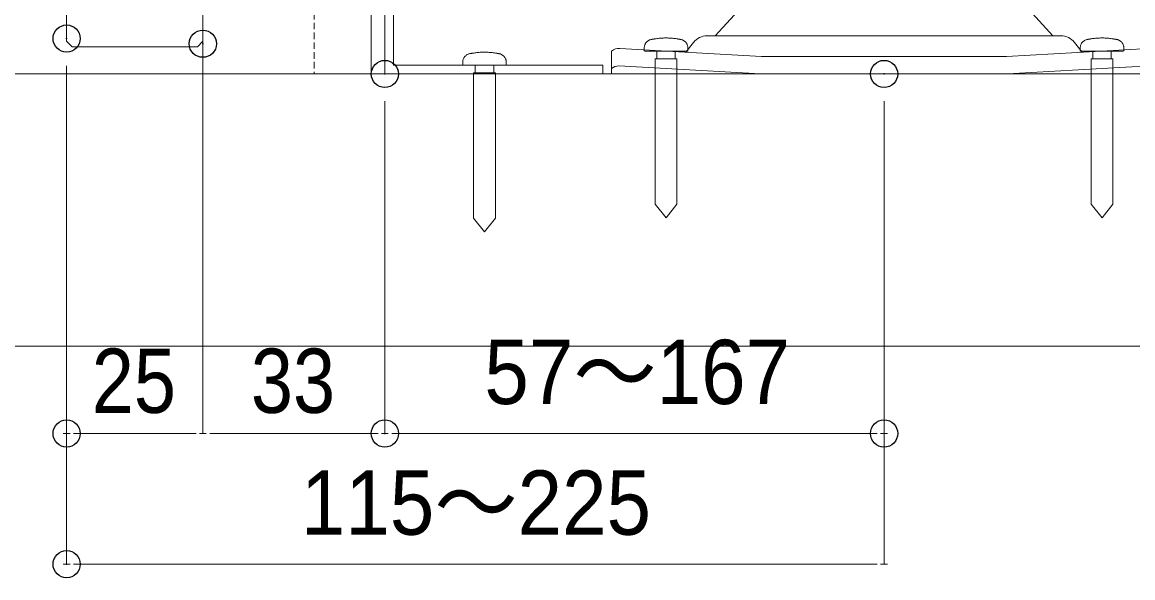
# Model space of a CAD drawing. Units: millimetres, scale not verified. Extents: x -450 to 450, y -136 to 136.
# Drawn here: x 101.46 to 142.22, y -8.65 to 11.75 of the extents above; entities that cross this region are included whole.
import ezdxf
from ezdxf.enums import TextEntityAlignment as Align

# ---------------------------------------------------------------- set-up
doc = ezdxf.new("R2010")
doc.units = ezdxf.units.MM
doc.header["$LTSCALE"] = 2
doc.header["$PDMODE"] = 32
doc.header["$PDSIZE"] = 1
doc.linetypes.add('DASHED1', pattern=[1.8, 1.2, -0.6])
for name, color, linetype, lineweight in [('0-0_一般', 4, 'Continuous', 9), ('0-2_束', 4, 'Continuous', 9), ('0-5_幕板下地', 7, 'Continuous', 9), ('0-6_ビス', 4, 'Continuous', 9), ('0-9_寸法', 7, 'Continuous', 9), ('0-A_0', 2, 'Continuous', 9), ('0-C_幕板', 4, 'Continuous', 9)]:
    doc.layers.add(name, color=color, linetype=linetype, lineweight=lineweight)
doc.layers.add('0-B_Defpoints', color=7, linetype='Continuous')
doc.styles.add('ＭＳ Ｐゴシック', font='')
doc.styles.get('ＭＳ Ｐゴシック').set_extended_font_data('MS PGothic')

# ---------------------------------------------------------------- blocks, each defined once
blk = doc.blocks.new('グループ-8-1')
at = {"layer": '0-5_幕板下地', "color": 4}
for p, q in [((8602, -4538.53), (8602, -4936.53)), ((8668.8, -4936.53), (8668.8, -4538.53)), ((8602, -4936.53), (8668.8, -4936.53))]:
    blk.add_line(p, q, dxfattribs=at)
at = {"layer": '0-5_幕板下地'}
blk.add_line((8663.8, -4538.53), (8663.8, -4936.53), dxfattribs=at)
at = {"layer": '0-5_幕板下地', "linetype": 'DASHED1'}
blk.add_line((8642.8, -4856.53), (8642.8, -4936.53), dxfattribs=at)
blk = doc.blocks.new('グループ-10-1')
at = {"layer": '0-2_束'}
for p, q in [((8836.2, -4610.53), (8836.2, -4648.67)), ((8852, -4610.53), (8836.2, -4610.53)), ((8852, -4610.53), (8867.8, -4610.53)), ((8867.8, -4610.53), (8867.8, -4648.67)), ((8833.99, -4655.61), (8827.01, -4665.45)), ((8870.01, -4655.61), (8876.99, -4665.45)), ((8824.8, -4888.53), (8824.8, -4672.39)), ((8879.2, -4888.53), (8879.2, -4672.39)), ((8852, -4888.53), (8820, -4888.53)), ((8852, -4888.53), (8884, -4888.53)), ((8818.4, -4900.73), (8818.4, -4897.73)), ((8818.4, -4897.73), (8852, -4897.73)), ((8852, -4897.73), (8884, -4897.73)), ((8885.6, -4897.73), (8852, -4897.73)), ((8885.6, -4900.73), (8885.6, -4897.73)), ((8852, -4901.73), (8811.82, -4901.73)), ((8852, -4901.73), (8892.18, -4901.73)), ((8790, -4922.53), (8807.1, -4903.81)), ((8914, -4922.53), (8896.9, -4903.81)), ((8852, -4922.53), (8787.1, -4922.53)), ((8852, -4922.53), (8916.9, -4922.53)), ((8782.08, -4924.96), (8779.26, -4928.53)), ((8897, -4930.13), (8949.01, -4927.13)), ((8921.92, -4924.96), (8924.74, -4928.53)), ((8752, -4928.13), (8752, -4936.53)), ((8897, -4930.13), (8852, -4930.13)), ((8952, -4928.13), (8952, -4936.53)), ((8806.63, -4936.52), (8754.62, -4933.52)), ((8897.37, -4936.52), (8949.38, -4933.52)), ((8852, -4936.53), (8752, -4936.53)), ((8852, -4936.53), (8952, -4936.53))]:
    blk.add_line(p, q, dxfattribs=at)
blk.add_lwpolyline([(8852, -4930.13), (8807, -4930.13), (8754.99, -4927.13)], dxfattribs=at)
for centre, radius, start, end in [((8824.2, -4648.67), 12, 324.6599, 0), ((8879.8, -4648.67), 12, 180, 215.3401), ((8836.8, -4672.39), 12, 144.6598, 180), ((8867.2, -4672.39), 12, 0.0001, 35.3402), ((8824.29, -4893.13), 6.29, 133.0029, 226.9971), ((8879.71, -4893.13), 6.29, 313.0029, 46.9971), ((8811.82, -4908.13), 6.4, 90, 137.5895), ((8817.4, -4900.73), 1, 270, 0), ((8886.6, -4900.73), 1, 180, 270), ((8892.18, -4908.13), 6.4, 42.4105, 90), ((8787.1, -4928.93), 6.4, 90, 141.7098), ((8916.9, -4928.93), 6.4, 38.2902, 90), ((8754.75, -4931.38), 4.25, 86.7017, 130.1898), ((8949.26, -4931.38), 4.25, 49.8102, 93.2983), ((8754.75, -4937.78), 4.25, 91.8544, 130.1898), ((8949.26, -4937.78), 4.25, 49.8102, 88.1456)]:
    blk.add_arc(centre, radius, start, end, dxfattribs=at)
blk = doc.blocks.new('グループ-13-1')
at = {"layer": '0-2_束'}
blk.add_blockref('グループ-10-1', (0, 0), dxfattribs=at)
blk = doc.blocks.new('グループ-14-1')
at = {"layer": '0-6_ビス'}
for p, q in [((8768.61, -4930.91), (8768.61, -4928.11)), ((8775.39, -4928.11), (8775.39, -4930.91))]:
    blk.add_line(p, q, dxfattribs=at)
for points in [[(8770.64, -4923.35), (8770.26, -4923.37), (8769.88, -4923.4), (8769.51, -4923.44), (8769.13, -4923.48), (8768.75, -4923.52), (8768.38, -4923.57), (8768, -4923.63), (8767.94, -4923.64), (8767.88, -4923.65), (8767.82, -4923.66), (8767.76, -4923.67), (8767.69, -4923.68), (8767.63, -4923.69), (8767.57, -4923.7), (8767.51, -4923.71), (8767.45, -4923.72), (8767.39, -4923.73), (8767.32, -4923.74), (8767.26, -4923.75), (8767.2, -4923.76), (8767.14, -4923.77), (8767.08, -4923.78), (8767.02, -4923.79), (8766.96, -4923.8), (8766.89, -4923.81), (8766.83, -4923.82), (8766.77, -4923.83), (8766.71, -4923.84), (8766.55, -4923.87), (8766.35, -4923.91), (8766.16, -4923.98), (8765.96, -4924.05), (8765.77, -4924.14), (8765.58, -4924.24), (8765.4, -4924.36), (8765.22, -4924.48), (8765.06, -4924.63), (8764.9, -4924.78), (8764.75, -4924.95)], [(8777.99, -4924.03), (8777.79, -4923.96), (8777.6, -4923.9), (8777.4, -4923.86), (8777.28, -4923.84), (8777.21, -4923.83), (8777.15, -4923.82), (8777.09, -4923.81), (8777.03, -4923.8), (8776.97, -4923.79), (8776.91, -4923.78), (8776.85, -4923.77), (8776.78, -4923.76), (8776.72, -4923.75), (8776.66, -4923.74), (8776.6, -4923.73), (8776.54, -4923.72), (8776.48, -4923.71), (8776.42, -4923.7), (8776.35, -4923.69), (8776.29, -4923.68), (8776.23, -4923.67), (8776.17, -4923.66), (8776.11, -4923.65), (8776.05, -4923.64), (8775.91, -4923.62), (8775.53, -4923.56), (8775.15, -4923.51), (8774.78, -4923.47), (8774.4, -4923.43), (8774.02, -4923.39), (8773.65, -4923.37), (8773.27, -4923.34), (8772.89, -4923.33), (8772.52, -4923.32), (8772.14, -4923.31), (8771.77, -4923.31), (8771.39, -4923.32), (8771.01, -4923.33), (8770.64, -4923.35)], [(8764.75, -4924.95), (8764.61, -4925.12), (8764.49, -4925.3), (8764.38, -4925.49), (8764.28, -4925.69), (8764.2, -4925.89), (8764.13, -4926.09), (8764.08, -4926.3), (8764.04, -4926.5), (8764.01, -4926.7), (8764, -4926.9), (8764, -4927.03), (8764, -4927.08), (8764, -4927.13), (8764, -4927.18), (8764, -4927.24), (8764, -4927.29), (8764, -4927.34), (8764, -4927.39), (8764, -4927.45), (8764, -4927.5), (8764, -4927.55), (8764, -4927.6), (8764, -4927.65), (8764, -4927.71), (8764, -4927.76), (8764, -4927.81), (8764, -4927.86), (8764, -4927.92), (8764, -4927.97), (8764, -4928.02), (8764, -4928.07), (8764.19, -4928.11), (8764.94, -4928.11), (8765.69, -4928.11), (8766.45, -4928.11), (8767.2, -4928.11), (8767.95, -4928.11), (8768.71, -4928.11), (8769.46, -4928.11)], [(8780, -4928.11), (8780, -4928.06), (8780, -4928.01), (8780, -4927.96), (8780, -4927.9), (8780, -4927.85), (8780, -4927.8), (8780, -4927.75), (8780, -4927.69), (8780, -4927.64), (8780, -4927.59), (8780, -4927.54), (8780, -4927.48), (8780, -4927.43), (8780, -4927.38), (8780, -4927.33), (8780, -4927.28), (8780, -4927.22), (8780, -4927.17), (8780, -4927.12), (8780, -4927.07), (8780, -4927.01), (8780, -4926.85), (8779.98, -4926.65), (8779.95, -4926.45), (8779.91, -4926.25), (8779.85, -4926.04), (8779.78, -4925.84), (8779.7, -4925.64), (8779.6, -4925.45), (8779.48, -4925.26), (8779.36, -4925.08), (8779.22, -4924.9), (8779.07, -4924.74), (8778.91, -4924.59), (8778.73, -4924.45), (8778.56, -4924.33), (8778.37, -4924.21), (8778.18, -4924.11), (8777.99, -4924.03)], [(8769.46, -4928.11), (8770.21, -4928.11), (8770.97, -4928.11), (8771.72, -4928.11), (8772.47, -4928.11), (8773.22, -4928.11), (8773.98, -4928.11), (8774.73, -4928.11), (8775.48, -4928.11), (8776.24, -4928.11), (8776.99, -4928.11), (8777.74, -4928.11), (8778.49, -4928.11), (8779.25, -4928.11), (8780, -4928.11), (8780, -4928.11)]]:
    blk.add_lwpolyline(points, dxfattribs=at)
blk.add_lwpolyline([(8776, -4930.91), (8776, -4984.31), (8772, -4989.31), (8768, -4984.31), (8768, -4930.91)], close=True, dxfattribs=at)
blk = doc.blocks.new('グループ-15-1')
at = {"layer": '0-6_ビス'}
for p, q in [((8928.61, -4928.11), (8928.61, -4930.91)), ((8935.39, -4930.91), (8935.39, -4928.11))]:
    blk.add_line(p, q, dxfattribs=at)
for points in [[(8926.01, -4924.03), (8926.21, -4923.96), (8926.4, -4923.9), (8926.6, -4923.86), (8926.73, -4923.84), (8926.79, -4923.83), (8926.85, -4923.82), (8926.91, -4923.81), (8926.97, -4923.8), (8927.03, -4923.79), (8927.09, -4923.78), (8927.16, -4923.77), (8927.22, -4923.76), (8927.28, -4923.75), (8927.34, -4923.74), (8927.4, -4923.73), (8927.46, -4923.72), (8927.52, -4923.71), (8927.59, -4923.7), (8927.65, -4923.69), (8927.71, -4923.68), (8927.77, -4923.67), (8927.83, -4923.66), (8927.89, -4923.65), (8927.95, -4923.64), (8928.09, -4923.62), (8928.47, -4923.56), (8928.85, -4923.51), (8929.22, -4923.47), (8929.6, -4923.43), (8929.98, -4923.39), (8930.35, -4923.37), (8930.73, -4923.34), (8931.11, -4923.33), (8931.48, -4923.32), (8931.86, -4923.31), (8932.24, -4923.31), (8932.61, -4923.32), (8932.99, -4923.33), (8933.37, -4923.35)], [(8933.37, -4923.35), (8933.74, -4923.37), (8934.12, -4923.4), (8934.49, -4923.44), (8934.87, -4923.48), (8935.25, -4923.52), (8935.62, -4923.57), (8936, -4923.63), (8936.06, -4923.64), (8936.12, -4923.65), (8936.19, -4923.66), (8936.25, -4923.67), (8936.31, -4923.68), (8936.37, -4923.69), (8936.43, -4923.7), (8936.49, -4923.71), (8936.55, -4923.72), (8936.62, -4923.73), (8936.68, -4923.74), (8936.74, -4923.75), (8936.8, -4923.76), (8936.86, -4923.77), (8936.92, -4923.78), (8936.98, -4923.79), (8937.05, -4923.8), (8937.11, -4923.81), (8937.17, -4923.82), (8937.23, -4923.83), (8937.29, -4923.84), (8937.45, -4923.87), (8937.65, -4923.91), (8937.84, -4923.98), (8938.04, -4924.05), (8938.23, -4924.14), (8938.42, -4924.24), (8938.6, -4924.36), (8938.78, -4924.48), (8938.95, -4924.63), (8939.11, -4924.78), (8939.25, -4924.95)], [(8924, -4928.11), (8924, -4928.06), (8924, -4928.01), (8924, -4927.96), (8924, -4927.9), (8924, -4927.85), (8924, -4927.8), (8924, -4927.75), (8924, -4927.69), (8924, -4927.64), (8924, -4927.59), (8924, -4927.54), (8924, -4927.48), (8924, -4927.43), (8924, -4927.38), (8924, -4927.33), (8924, -4927.28), (8924, -4927.22), (8924, -4927.17), (8924, -4927.12), (8924, -4927.07), (8924, -4927.01), (8924, -4926.85), (8924.02, -4926.65), (8924.05, -4926.45), (8924.09, -4926.25), (8924.15, -4926.04), (8924.22, -4925.84), (8924.3, -4925.64), (8924.4, -4925.45), (8924.52, -4925.26), (8924.64, -4925.08), (8924.78, -4924.9), (8924.94, -4924.74), (8925.1, -4924.59), (8925.27, -4924.45), (8925.45, -4924.33), (8925.63, -4924.21), (8925.82, -4924.11), (8926.01, -4924.03)], [(8939.25, -4924.95), (8939.39, -4925.12), (8939.51, -4925.3), (8939.62, -4925.49), (8939.72, -4925.69), (8939.8, -4925.89), (8939.87, -4926.09), (8939.92, -4926.3), (8939.96, -4926.5), (8939.99, -4926.7), (8940, -4926.9), (8940, -4927.03), (8940, -4927.08), (8940, -4927.13), (8940, -4927.18), (8940, -4927.24), (8940, -4927.29), (8940, -4927.34), (8940, -4927.39), (8940, -4927.45), (8940, -4927.5), (8940, -4927.55), (8940, -4927.6), (8940, -4927.65), (8940, -4927.71), (8940, -4927.76), (8940, -4927.81), (8940, -4927.86), (8940, -4927.92), (8940, -4927.97), (8940, -4928.02), (8940, -4928.07), (8939.81, -4928.11), (8939.06, -4928.11), (8938.31, -4928.11), (8937.55, -4928.11), (8936.8, -4928.11), (8936.05, -4928.11), (8935.29, -4928.11), (8934.54, -4928.11)], [(8934.54, -4928.11), (8933.79, -4928.11), (8933.04, -4928.11), (8932.28, -4928.11), (8931.53, -4928.11), (8930.78, -4928.11), (8930.02, -4928.11), (8929.27, -4928.11), (8928.52, -4928.11), (8927.77, -4928.11), (8927.01, -4928.11), (8926.26, -4928.11), (8925.51, -4928.11), (8924.75, -4928.11), (8924, -4928.11)]]:
    blk.add_lwpolyline(points, dxfattribs=at)
blk.add_lwpolyline([(8928, -4930.91), (8928, -4984.31), (8932, -4989.31), (8936, -4984.31), (8936, -4930.91)], close=True, dxfattribs=at)
blk = doc.blocks.new('グループ-16-1')
at = {"layer": '0-6_ビス'}
for name in ['グループ-14-1', 'グループ-15-1']:
    blk.add_blockref(name, (0, 0), dxfattribs=at)
blk = doc.blocks.new('_DOT')
at = {"layer": '0-A_0', "color": 7}
for p, q in [((-1, 0), (-2, 0)), ((-0.5, 0), (0.5, 0))]:
    blk.add_line(p, q, dxfattribs=at)
blk = doc.blocks.new('グループ-167-1')
at = {"layer": '0-5_幕板下地', "color": 4}
for p, q in [((8701.96, -4933.33), (8701.96, -4936.13)), ((8708.75, -4936.13), (8708.75, -4933.33))]:
    blk.add_line(p, q, dxfattribs=at)
for points in [[(8697.35, -4933.33), (8697.35, -4933.28), (8697.35, -4933.22), (8697.35, -4933.17), (8697.35, -4933.12), (8697.35, -4933.07), (8697.35, -4933.02), (8697.35, -4932.96), (8697.35, -4932.91), (8697.35, -4932.86), (8697.35, -4932.81), (8697.35, -4932.75), (8697.35, -4932.7), (8697.35, -4932.65), (8697.35, -4932.6), (8697.35, -4932.54), (8697.35, -4932.49), (8697.35, -4932.44), (8697.35, -4932.39), (8697.35, -4932.34), (8697.35, -4932.28), (8697.35, -4932.23), (8697.36, -4932.07), (8697.37, -4931.87), (8697.4, -4931.67), (8697.44, -4931.46), (8697.5, -4931.26), (8697.57, -4931.06), (8697.66, -4930.86), (8697.75, -4930.66), (8697.87, -4930.47), (8698, -4930.29), (8698.14, -4930.12), (8698.29, -4929.96), (8698.45, -4929.81), (8698.62, -4929.67), (8698.8, -4929.54), (8698.98, -4929.43), (8699.17, -4929.33), (8699.36, -4929.25)], [(8699.36, -4929.25), (8699.56, -4929.18), (8699.75, -4929.12), (8699.95, -4929.07), (8700.08, -4929.05), (8700.14, -4929.04), (8700.2, -4929.03), (8700.26, -4929.02), (8700.32, -4929.01), (8700.38, -4929), (8700.45, -4928.99), (8700.51, -4928.98), (8700.57, -4928.97), (8700.63, -4928.96), (8700.69, -4928.95), (8700.75, -4928.94), (8700.81, -4928.94), (8700.88, -4928.93), (8700.94, -4928.92), (8701, -4928.91), (8701.06, -4928.9), (8701.12, -4928.89), (8701.18, -4928.88), (8701.24, -4928.87), (8701.31, -4928.86), (8701.45, -4928.83), (8701.82, -4928.78), (8702.2, -4928.73), (8702.58, -4928.68), (8702.95, -4928.64), (8703.33, -4928.61), (8703.7, -4928.58), (8704.08, -4928.56), (8704.46, -4928.55), (8704.83, -4928.53), (8705.21, -4928.53), (8705.59, -4928.53), (8705.96, -4928.54), (8706.34, -4928.55), (8706.72, -4928.57)], [(8706.72, -4928.57), (8707.09, -4928.59), (8707.47, -4928.62), (8707.85, -4928.65), (8708.22, -4928.69), (8708.6, -4928.74), (8708.98, -4928.79), (8709.35, -4928.85), (8709.41, -4928.86), (8709.47, -4928.87), (8709.54, -4928.88), (8709.6, -4928.89), (8709.66, -4928.9), (8709.72, -4928.91), (8709.78, -4928.92), (8709.84, -4928.93), (8709.9, -4928.94), (8709.97, -4928.95), (8710.03, -4928.96), (8710.09, -4928.97), (8710.15, -4928.98), (8710.21, -4928.99), (8710.27, -4929), (8710.33, -4929.01), (8710.4, -4929.02), (8710.46, -4929.03), (8710.52, -4929.04), (8710.58, -4929.05), (8710.64, -4929.06), (8710.8, -4929.08), (8711, -4929.13), (8711.19, -4929.19), (8711.39, -4929.27), (8711.58, -4929.35), (8711.77, -4929.46), (8711.95, -4929.57), (8712.13, -4929.7), (8712.3, -4929.84), (8712.46, -4930), (8712.6, -4930.16)], [(8712.6, -4930.16), (8712.74, -4930.34), (8712.86, -4930.52), (8712.98, -4930.71), (8713.07, -4930.91), (8713.15, -4931.11), (8713.22, -4931.31), (8713.27, -4931.51), (8713.31, -4931.72), (8713.34, -4931.92), (8713.35, -4932.12), (8713.35, -4932.24), (8713.35, -4932.3), (8713.35, -4932.35), (8713.35, -4932.4), (8713.35, -4932.45), (8713.35, -4932.51), (8713.35, -4932.56), (8713.35, -4932.61), (8713.35, -4932.66), (8713.35, -4932.71), (8713.35, -4932.77), (8713.35, -4932.82), (8713.35, -4932.87), (8713.35, -4932.92), (8713.35, -4932.98), (8713.35, -4933.03), (8713.35, -4933.08), (8713.35, -4933.13), (8713.35, -4933.19), (8713.35, -4933.24), (8713.35, -4933.29), (8713.16, -4933.33), (8712.41, -4933.33), (8711.66, -4933.33), (8710.9, -4933.33), (8710.15, -4933.33), (8709.4, -4933.33), (8708.65, -4933.33), (8707.89, -4933.33)], [(8707.89, -4933.33), (8707.14, -4933.33), (8706.39, -4933.33), (8705.63, -4933.33), (8704.88, -4933.33), (8704.13, -4933.33), (8703.38, -4933.33), (8702.62, -4933.33), (8701.87, -4933.33), (8701.12, -4933.33), (8700.36, -4933.33), (8699.61, -4933.33), (8698.86, -4933.33), (8698.1, -4933.33), (8697.35, -4933.33)]]:
    blk.add_lwpolyline(points, dxfattribs=at)
blk.add_lwpolyline([(8701.35, -4936.13), (8701.35, -4989.53), (8705.35, -4994.53), (8709.35, -4989.53), (8709.35, -4936.13)], close=True, dxfattribs=at)

msp = doc.modelspace()

# ---------------------------------------------------------------- linework, layer by layer
at = {"layer": '0-0_一般', "color": 1}
msp.add_line((208.693, 9.847), (74.093, 9.847), dxfattribs=at)
at = {"layer": '0-0_一般', "color": 7}
msp.add_lwpolyline([(208.693, -0.153), (208.693, 9.847), (74.093, 9.847), (74.093, -0.153)], close=True, dxfattribs=at)
at = {"layer": '0-5_幕板下地', "color": 4}
msp.add_lwpolyline([(114.773, 17.847), (114.773, 9.847), (122.773, 9.847), (122.773, 10.167), (115.093, 10.167), (115.093, 17.847)], close=True, dxfattribs=at)
at = {"layer": '0-9_寸法'}
for p, q in [((103.093, 10.147), (103.093, -3.353)), ((103.093, 10.147), (103.093, -8.153)), ((108.093, 9.958), (108.093, -3.353)), ((108.093, 9.958), (108.093, -3.353)), ((114.773, 8.847), (114.773, -3.353)), ((114.773, 8.847), (114.773, -3.353)), ((133.094, 8.847), (133.094, -8.153)), ((133.094, -2.353), (133.094, -3.353)), ((107.593, -3.353), (103.594, -3.353)), ((108.594, -3.353), (114.273, -3.353)), ((132.593, -3.353), (115.274, -3.353)), ((132.593, -8.153), (103.594, -8.153))]:
    msp.add_line(p, q, dxfattribs=at)
at = {"layer": '0-B_Defpoints'}
for p in [(103.093, 11.147), (108.093, 10.958), (114.773, 9.847), (133.094, 9.847), (103.093, -3.353), (114.773, -3.353), (133.094, -3.353), (103.093, -8.153)]:
    msp.add_point(p, dxfattribs=at)
at = {"layer": '0-C_幕板'}
msp.add_lwpolyline([(103.293, 10.847), (107.893, 10.847), (108.093, 11.047), (108.093, 39.647), (107.893, 39.847), (103.293, 39.847), (103.093, 39.647), (103.093, 11.047)], close=True, dxfattribs=at)

# ---------------------------------------------------------------- block references
at = {"layer": '0-2_束', "xscale": 0.1, "yscale": 0.1}
msp.add_blockref('グループ-13-1', (-752.107, 503.5), dxfattribs=at)
at = {"layer": '0-5_幕板下地', "xscale": 0.1, "yscale": 0.1}
for name in ['グループ-8-1', 'グループ-167-1']:
    msp.add_blockref(name, (-752.107, 503.5), dxfattribs=at)
at = {"layer": '0-6_ビス', "xscale": 0.1, "yscale": 0.1}
msp.add_blockref('グループ-16-1', (-752.107, 503.5), dxfattribs=at)
at = {"layer": '0-9_寸法', "xscale": 0.2503723, "yscale": 0.2503723, "rotation": 180}
for p in [(103.093, -3.353), (108.093, -3.353), (114.773, -3.353), (103.093, -8.153)]:
    msp.add_blockref('_DOT', p, dxfattribs=at)
at = {"layer": '0-9_寸法', "xscale": 0.2503723, "yscale": 0.2503723}
for p in [(108.093, -3.353), (114.773, -3.353), (133.094, -3.353), (133.094, -8.153)]:
    msp.add_blockref('_DOT', p, dxfattribs=at)

# ---------------------------------------------------------------- texts
at = {"layer": '0-9_寸法', "style": 'ＭＳ Ｐゴシック'}
for s, width, p in [('57～167', 0.95, (118.424, -2.981)), ('25', 0.9, (104.014, -3.306)), ('33', 0.9, (109.854, -3.306)), ('115～225', 0.95, (111.69, -7.781))]:
    msp.add_text(s, height=2.361, dxfattribs=dict(at, width=width)).set_placement(p, align=Align.BOTTOM_LEFT)

doc.saveas('drawing.dxf')
